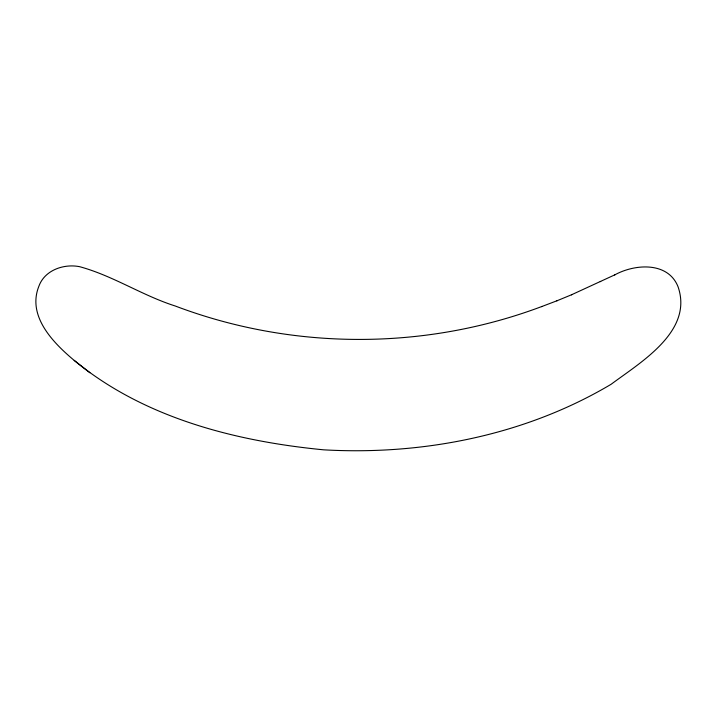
<?xml version="1.0" encoding="UTF-8"?>
<svg xmlns="http://www.w3.org/2000/svg" width="717" height="717" viewBox="0 0 717 717"><rect width="100%" height="100%" fill="white"/><g stroke="black" fill="none" stroke-linecap="round" stroke-linejoin="round"><path stroke-width="1.08" d="M557.208 300.674L541.604 306.616L542.016 306.437C424.787 350.595 292.348 350.38 175.217 305.989C142.271 295.521 112.972 275.722 79.632 266.688C63.965 263.551 44.821 270.058 38.978 285.993L38.87 286.271C26.905 316.179 53.273 342.878 74.183 360.391L74.434 360.588C144.063 418.02 235.526 441.26 323.663 449.828C422.779 455.474 525.346 435.3 611.162 384.249C640.801 362.13 693.464 331.362 678.058 286.773C668.083 261.508 635.038 263.829 615.034 274.736L614.577 274.934M615.034 274.736L571.431 294.821M600.237 281.647L600.694 281.449M556.777 300.853L571.87 294.633M74.183 360.391L89.858 372.741"/></g></svg>
